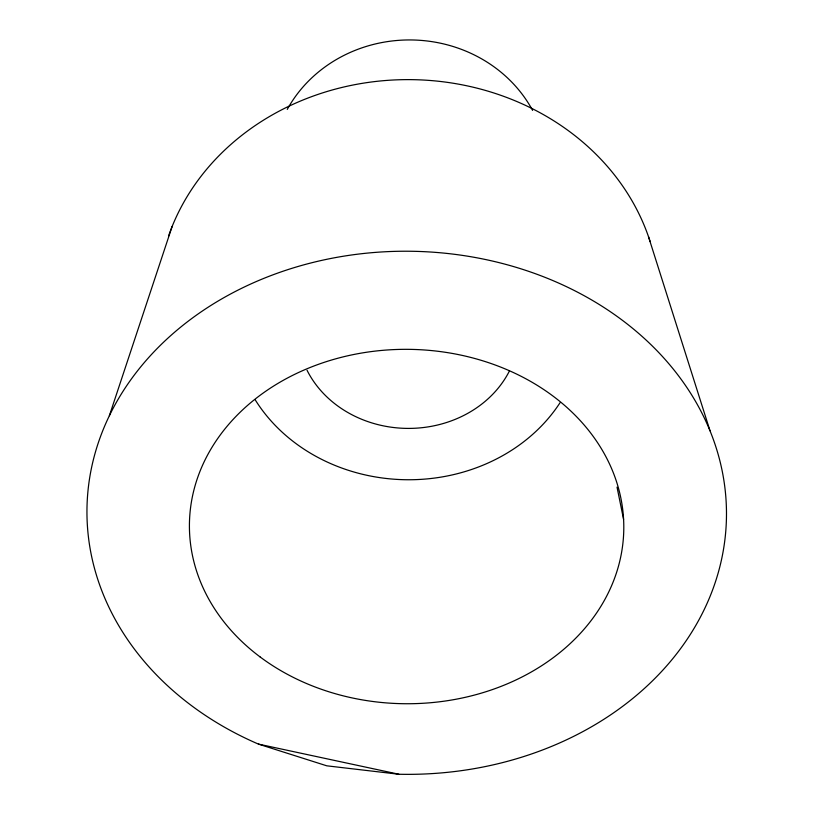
<?xml version="1.0" encoding="UTF-8"?>
<svg xmlns="http://www.w3.org/2000/svg" width="815" height="815" viewBox="0 0 815 815"><rect width="100%" height="100%" fill="white"/><g stroke="black" fill="none" stroke-linecap="round" stroke-linejoin="round"><path stroke-width="1.22" d="M109.363 415.731L172.118 226.519M398.871 774.25L326.774 765.815L258.426 744.095A319.765 261.554 0.5 0 1 196.466 315.11A319.765 261.554 0.5 0 1 707.481 424.839A319.765 261.554 0.5 0 1 398.871 774.25L258.426 744.095M648.516 236.717L710.008 430.778M617.036 487.156L623.597 519.45M287.277 109.393A137.409 127.374 0.5 0 1 410.179 39.945A137.409 127.374 0.5 0 1 532.602 110.412M168.532 236.085A251.061 221.935 0.5 0 1 411.239 79.636A251.061 221.935 0.5 0 1 650.125 241.535M560.027 402.742A174.644 153.291 0.5 0 1 406.736 479.74A174.644 153.291 0.5 0 1 255.095 399.645M509.365 371.11A110.657 97.036 0.5 0 1 408.03 428.405A110.657 97.036 0.5 0 1 307.031 370.255M259.975 656.839A217.208 177.212 0.5 0 0 618.687 565.386A217.208 177.212 0.5 0 0 341.139 357.378A217.208 177.212 0.5 0 0 259.975 656.839"/></g></svg>
